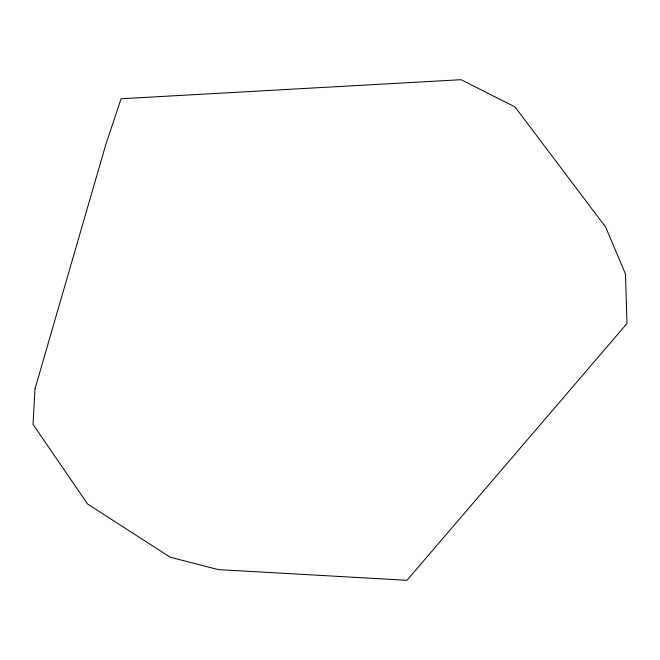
<?xml version="1.0" encoding="UTF-8"?>
<svg xmlns="http://www.w3.org/2000/svg" width="660" height="660" viewBox="0 0 660 660"><rect width="100%" height="100%" fill="white"/><g stroke="black" fill="none" stroke-linecap="round" stroke-linejoin="round"><path stroke-width="0.99" d="M35.013 388.806L33 424.322L87.541 503.976L170.206 557.221L218.345 569.613L406.964 580.297L627 323.499L625.449 273.933L605.657 227.131L515.006 106.912L461.068 79.703L121.118 98.744L105.889 144.284L35.013 388.806"/></g></svg>
